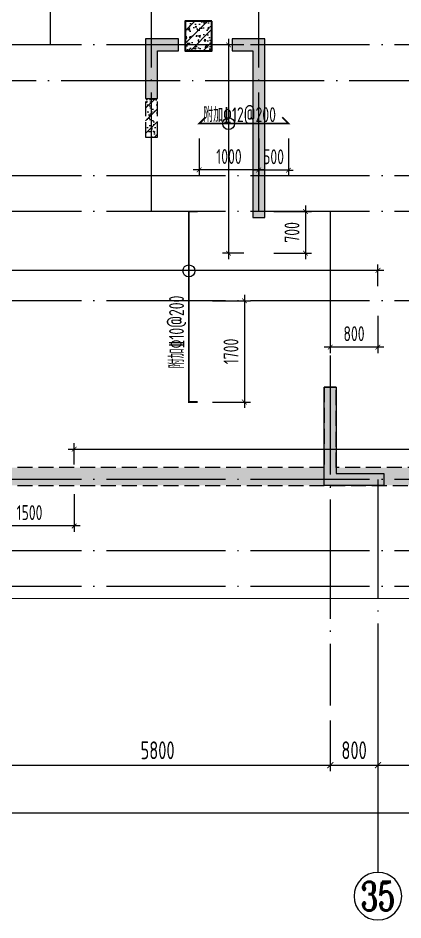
# Model space of a CAD drawing. Extents: x -812054 to 22247, y -644080 to 1003627.
# Drawn here: x -525723 to -519259, y -159371 to -144221 of the extents above; entities that cross this region are included whole.
import ezdxf
from ezdxf.enums import TextEntityAlignment as Align

# ---------------------------------------------------------------- set-up
doc = ezdxf.new("R2010")
doc.units = 0
doc.header["$LTSCALE"] = 1000
doc.linetypes.add('__DASH', pattern=[0.35, 0.25, -0.1])
doc.linetypes.add('DOTE', pattern=[2.42, 2, -0.2, 0.02, -0.2])
doc.layers.get('0').update_dxf_attribs({"linetype": 'CONTINUOUS'})
doc.layers.get('DEFPOINTS').update_dxf_attribs({"linetype": 'CONTINUOUS'})
for name, color, linetype in [('A-AXIS', 1, 'CONTINUOUS'), ('A-DOTE', 10, 'DOTE'), ('AXIS_NUM', 7, 'CONTINUOUS'), ('S-B板配筋', 6, 'CONTINUOUS'), ('S-B板配筋号', 7, 'CONTINUOUS'), ('S-J基础底板', 5, 'CONTINUOUS'), ('S-J基础底板标注', 3, 'CONTINUOUS'), ('S-Q墙填充', 252, 'CONTINUOUS'), ('S-Q墙实线', 6, 'CONTINUOUS'), ('S-Y一般标注', 3, 'CONTINUOUS'), ('S-Z柱实线', 6, 'CONTINUOUS')]:
    doc.layers.add(name, color=color, linetype=linetype)
doc.styles.add('TSSD_Axis', font='complex.shx', dxfattribs={"width": 0.7, "bigfont": 'hztxt.shx'})
doc.styles.add('TSSD_DIMENSION', font='Tssdeng.shx', dxfattribs={"width": 0.7, "bigfont": 'tssdchn.shx'})
doc.styles.add('TSSD_REIN', font='tssdeng.shx', dxfattribs={"width": 0.7, "height": 300, "bigfont": 'tssdchn.shx'})
doc.dimstyles.new('TSSD_100_100', dxfattribs={"dimtxt": 300, "dimasz": 100, "dimexe": 100, "dimexo": 250, "dimgap": 100, "dimtad": 1, "dimdec": 0, "dimzin": 0, "dimdsep": 46, "dimtxsty": 'TSSD_DIMENSION', "dimblk": 'ARCHTICK', "dimcen": 0, "dimdle": 100, "dimclrt": 7, "dimadec": 0, "dimazin": 0, "dimtfac": 1, "dimtdec": 0, "dimtix": 1, "dimtmove": 2, "dimatfit": 3, "dimldrblk": 'ARCHTICK', "dimfxl": 1, "dimtolj": 1, "dimtzin": 0, "dimarcsym": 0})
doc.dimstyles.new('TSSD_100_100$0', dxfattribs={"dimtxt": 300, "dimasz": 80, "dimexe": 100, "dimexo": 250, "dimgap": 100, "dimtad": 1, "dimdec": 0, "dimzin": 0, "dimdsep": 46, "dimtxsty": 'TSSD_DIMENSION', "dimblk": 'ARCHTICK', "dimcen": 0, "dimdle": 100, "dimclrd": 3, "dimclre": 3, "dimclrt": 7, "dimadec": 0, "dimazin": 0, "dimtfac": 1, "dimtdec": 0, "dimtix": 1, "dimtmove": 2, "dimatfit": 3, "dimldrblk": 'ARCHTICK', "dimfxl": 1, "dimtolj": 1, "dimtzin": 0, "dimarcsym": 0})
pattern_1 = [(50, (-313333.5, -81435.88), (215.17805, -18.82564), [22.5, -247.5]), (355, (-313333.5, -81435.88), (-41.6254, 225.65764), [18, -198]), (100.4514, (-313315.56, -81437.45), (173.55281, 206.83186), [19.12206, -210.34263]), (46.1842, (-313333.5, -81375.88), (320.17231, -49.6557), [33.75, -371.25]), (96.6356, (-313306.8, -81380.02), (280.3988, 292.23536), [28.6831, -315.5139]), (351.1842, (-313333.5, -81375.9), (280.3986, 292.2356), [27, -297]), (21, (-313303.5, -81390.88), (179.07212, -120.78567), [22.5, -247.5]), (326, (-313303.5, -81390.88), (72.9946, 217.54501), [18, -198]), (71.4514, (-313288.57, -81400.95), (252.06679, 96.75915), [19.12206, -210.34263]), (37.5, (-313333.496, -81435.885), (3.647957, 99.868156), [0, -195.6, 0, -201, 0, -198.75]), (7.5, (-313333.5, -81435.88), (78.92086, 118.323514), [0, -114.6, 0, -191.1, 0, -75.75]), (327.5, (-313400.396, -81435.885), (160.14673, -6.766462), [0, -75, 0, -234, 0, -310.5]), (317.5, (-313430.4, -81435.88), (174.95585, 30.031495), [0, -97.5, 0, -155.4, 0, -220.5]), (45, (-313333.5, -81435.88), (-106.06602, 106.06602), [])]

# ---------------------------------------------------------------- blocks, each defined once
blk = doc.blocks.new('_ArchTick')
at = {"color": 0, "linetype": 'ByBlock', "const_width": 0.15}
blk.add_lwpolyline([(-0.5, -0.5), (0.5, 0.5)], dxfattribs=at)
blk = doc.blocks.new('*D557')
at = {"layer": 'DEFPOINTS', "color": 0, "transparency": 16777216}
for p in [(-52363, 249851), (-46563, 249851), (-46563, 248851)]:
    blk.add_point(p, dxfattribs=at)
at = {"layer": 'S-Y一般标注', "color": 0, "lineweight": -2, "transparency": 16777216}
for p, q in [((-52363, 249601), (-52363, 248751)), ((-46563, 249601), (-46563, 248751)), ((-52463, 248851), (-46463, 248851))]:
    blk.add_line(p, q, dxfattribs=at)
at = {"layer": 'S-Y一般标注', "color": 0, "lineweight": -2, "transparency": 16777216, "xscale": 100, "yscale": 100, "zscale": 100, "rotation": 180}
blk.add_blockref('_ArchTick', (-52363, 248851), dxfattribs=at)
at = {"layer": 'S-Y一般标注', "color": 0, "lineweight": -2, "transparency": 16777216, "xscale": 100, "yscale": 100, "zscale": 100}
blk.add_blockref('_ArchTick', (-46563, 248851), dxfattribs=at)
at = {"layer": 'S-Y一般标注', "color": 7, "transparency": 16777216, "insert": (-49463, 249101), "char_height": 300, "attachment_point": 5, "style": 'TSSD_DIMENSION'}
blk.add_mtext('\\A1;5800', dxfattribs=at)
blk = doc.blocks.new('ts_axno')
at = {"color": 0, "linetype": 'ByBlock', "lineweight": -2}
blk.add_circle((0, 0), 0.5, dxfattribs=at)
at = {"color": 0, "linetype": 'ByBlock', "lineweight": -2, "style": 'TSSD_Axis', "width": 0.7}
blk.add_attdef('A', text='', height=0.6, dxfattribs=at).set_placement((0, 0), align=Align.MIDDLE_CENTER)
blk = doc.blocks.new('*D558')
at = {"layer": 'DEFPOINTS', "color": 0, "transparency": 16777216}
for p in [(-46563, 249851), (-45763, 249851), (-45763, 248851)]:
    blk.add_point(p, dxfattribs=at)
at = {"layer": 'S-Y一般标注', "color": 0, "lineweight": -2, "transparency": 16777216}
for p, q in [((-46563, 249601), (-46563, 248751)), ((-45763, 249601), (-45763, 248751)), ((-46663, 248851), (-45663, 248851))]:
    blk.add_line(p, q, dxfattribs=at)
at = {"layer": 'S-Y一般标注', "color": 0, "lineweight": -2, "transparency": 16777216, "xscale": 100, "yscale": 100, "zscale": 100, "rotation": 180}
blk.add_blockref('_ArchTick', (-46563, 248851), dxfattribs=at)
at = {"layer": 'S-Y一般标注', "color": 0, "lineweight": -2, "transparency": 16777216, "xscale": 100, "yscale": 100, "zscale": 100}
blk.add_blockref('_ArchTick', (-45763, 248851), dxfattribs=at)
at = {"layer": 'S-Y一般标注', "color": 7, "transparency": 16777216, "insert": (-46163, 249101), "char_height": 300, "attachment_point": 5, "style": 'TSSD_DIMENSION'}
blk.add_mtext('\\A1;800', dxfattribs=at)
blk = doc.blocks.new('*D559')
at = {"layer": 'DEFPOINTS', "color": 0, "transparency": 16777216}
for p in [(-45763, 249851), (-43063, 249851), (-43063, 248851)]:
    blk.add_point(p, dxfattribs=at)
at = {"layer": 'S-Y一般标注', "color": 0, "lineweight": -2, "transparency": 16777216}
for p, q in [((-45763, 249601), (-45763, 248751)), ((-43063, 249601), (-43063, 248751)), ((-45863, 248851), (-42963, 248851))]:
    blk.add_line(p, q, dxfattribs=at)
at = {"layer": 'S-Y一般标注', "color": 0, "lineweight": -2, "transparency": 16777216, "xscale": 100, "yscale": 100, "zscale": 100, "rotation": 180}
blk.add_blockref('_ArchTick', (-45763, 248851), dxfattribs=at)
at = {"layer": 'S-Y一般标注', "color": 0, "lineweight": -2, "transparency": 16777216, "xscale": 100, "yscale": 100, "zscale": 100}
blk.add_blockref('_ArchTick', (-43063, 248851), dxfattribs=at)
at = {"layer": 'S-Y一般标注', "color": 7, "transparency": 16777216, "insert": (-44413, 249101), "char_height": 300, "attachment_point": 5, "style": 'TSSD_DIMENSION'}
blk.add_mtext('\\A1;2700', dxfattribs=at)
blk = doc.blocks.new('*D560')
at = {"layer": 'DEFPOINTS', "color": 0, "transparency": 16777216}
for p in [(-93063, 249851), (-43063, 249851), (-43063, 248051)]:
    blk.add_point(p, dxfattribs=at)
at = {"layer": 'S-Y一般标注', "color": 0, "lineweight": -2, "transparency": 16777216}
for p, q in [((-93063, 249601), (-93063, 247951)), ((-43063, 249601), (-43063, 247951)), ((-93163, 248051), (-42963, 248051))]:
    blk.add_line(p, q, dxfattribs=at)
at = {"layer": 'S-Y一般标注', "color": 0, "lineweight": -2, "transparency": 16777216, "xscale": 100, "yscale": 100, "zscale": 100, "rotation": 180}
blk.add_blockref('_ArchTick', (-93063, 248051), dxfattribs=at)
at = {"layer": 'S-Y一般标注', "color": 0, "lineweight": -2, "transparency": 16777216, "xscale": 100, "yscale": 100, "zscale": 100}
blk.add_blockref('_ArchTick', (-43063, 248051), dxfattribs=at)
at = {"layer": 'S-Y一般标注', "color": 7, "transparency": 16777216, "insert": (-68063, 248301), "char_height": 300, "attachment_point": 5, "style": 'TSSD_DIMENSION'}
blk.add_mtext('\\A1;50000', dxfattribs=at)
blk = doc.blocks.new('*D618')
at = {"layer": 'DEFPOINTS', "color": 0, "ltscale": 0.5, "transparency": 16777216}
for p in [(-519680, -148458), (-526280, -148970), (-519680, -148972)]:
    blk.add_point(p, dxfattribs=at)
at = {"layer": 'S-J基础底板标注', "color": 3, "lineweight": -2, "ltscale": 0.5, "transparency": 16777216}
for p, q in [((-526380, -148456), (-519580, -148458)), ((-526280, -148720), (-526280, -148356)), ((-519680, -148722), (-519680, -148358))]:
    blk.add_line(p, q, dxfattribs=at)
at = {"layer": 'S-J基础底板标注', "color": 3, "lineweight": -2, "ltscale": 0.5, "transparency": 16777216, "xscale": 80, "yscale": 80, "zscale": 80}
for p, rotation in [((-526280, -148456), 179.9834672093061), ((-519680, -148458), 359.9834672093061)]:
    blk.add_blockref('_ArchTick', p, dxfattribs=dict(at, rotation=rotation))
blk = doc.blocks.new('*D609')
at = {"layer": 'DEFPOINTS', "color": 0, "transparency": 16777216}
for p in [(-520480, -148971), (-519680, -148972), (-520481, -149748)]:
    blk.add_point(p, dxfattribs=at)
at = {"layer": 'S-J基础底板标注', "color": 3, "lineweight": -2, "transparency": 16777216}
for p, q in [((-520480, -149221), (-520481, -149848)), ((-519680, -149222), (-519681, -149849)), ((-519581, -149749), (-520581, -149748))]:
    blk.add_line(p, q, dxfattribs=at)
at = {"layer": 'S-J基础底板标注', "color": 3, "lineweight": -2, "transparency": 16777216, "xscale": 80, "yscale": 80, "zscale": 80}
for p, rotation in [((-520481, -149748), 179.9214372516408), ((-519681, -149749), 359.9214372516408)]:
    blk.add_blockref('_ArchTick', p, dxfattribs=dict(at, rotation=rotation))
at = {"layer": 'S-J基础底板标注', "color": 7, "transparency": 16777216, "insert": (-520081, -149523), "char_height": 250, "attachment_point": 5, "rotation": 359.9214, "style": 'TSSD_DIMENSION'}
blk.add_mtext('\\A1;800', dxfattribs=at)
blk = doc.blocks.new('*D610')
at = {"layer": 'DEFPOINTS', "color": 0, "transparency": 16777216}
for p in [(-522705, -148971), (-522705, -150671), (-521922, -150671)]:
    blk.add_point(p, dxfattribs=at)
at = {"layer": 'S-J基础底板标注', "color": 3, "lineweight": -2, "transparency": 16777216}
for p, q in [((-521922, -148871), (-521922, -150771)), ((-522455, -148971), (-521822, -148971)), ((-522455, -150671), (-521822, -150671))]:
    blk.add_line(p, q, dxfattribs=at)
at = {"layer": 'S-J基础底板标注', "color": 3, "lineweight": -2, "transparency": 16777216, "xscale": 80, "yscale": 80, "zscale": 80}
for p, rotation in [((-521922, -148971), 89.99967057066212), ((-521922, -150671), 269.9996705706621)]:
    blk.add_blockref('_ArchTick', p, dxfattribs=dict(at, rotation=rotation))
at = {"layer": 'S-J基础底板标注', "color": 7, "transparency": 16777216, "insert": (-522147, -149821), "char_height": 250, "attachment_point": 5, "rotation": 89.9997, "style": 'TSSD_DIMENSION'}
blk.add_mtext('\\A1;1700', dxfattribs=at)
blk = doc.blocks.new('*D627')
at = {"layer": 'DEFPOINTS', "color": 0, "ltscale": 0.5, "transparency": 16777216}
for p in [(-521679, -144671), (-522187, -148171), (-521680, -148171)]:
    blk.add_point(p, dxfattribs=at)
at = {"layer": 'S-J基础底板标注', "color": 3, "lineweight": -2, "ltscale": 0.5, "transparency": 16777216}
for p, q in [((-521929, -144671), (-522287, -144671)), ((-522187, -144571), (-522187, -148271)), ((-521930, -148171), (-522287, -148171))]:
    blk.add_line(p, q, dxfattribs=at)
at = {"layer": 'S-J基础底板标注', "color": 3, "lineweight": -2, "ltscale": 0.5, "transparency": 16777216, "xscale": 80, "yscale": 80, "zscale": 80}
for p, rotation in [((-522187, -144671), 89.99549914057508), ((-522187, -148171), 269.9954991405751)]:
    blk.add_blockref('_ArchTick', p, dxfattribs=dict(at, rotation=rotation))
blk = doc.blocks.new('*D628')
at = {"layer": 'DEFPOINTS', "color": 0, "transparency": 16777216}
for p in [(-521680, -147471), (-521680, -148171), (-520897, -148171)]:
    blk.add_point(p, dxfattribs=at)
at = {"layer": 'S-J基础底板标注', "color": 3, "lineweight": -2, "transparency": 16777216}
for p, q in [((-520897, -147371), (-520897, -148271)), ((-521430, -147471), (-520797, -147471)), ((-521430, -148171), (-520797, -148171))]:
    blk.add_line(p, q, dxfattribs=at)
at = {"layer": 'S-J基础底板标注', "color": 3, "lineweight": -2, "transparency": 16777216, "xscale": 80, "yscale": 80, "zscale": 80}
for p, rotation in [((-520897, -147471), 89.99449326666492), ((-520897, -148171), 269.9944932666649)]:
    blk.add_blockref('_ArchTick', p, dxfattribs=dict(at, rotation=rotation))
at = {"layer": 'S-J基础底板标注', "color": 7, "transparency": 16777216, "insert": (-521122, -147821), "char_height": 250, "attachment_point": 5, "rotation": 89.9945, "style": 'TSSD_DIMENSION'}
blk.add_mtext('\\A1;700', dxfattribs=at)
blk = doc.blocks.new('*D629')
at = {"layer": 'DEFPOINTS', "color": 0, "transparency": 16777216}
for p in [(-522680, -145994), (-521680, -145995), (-522681, -146771)]:
    blk.add_point(p, dxfattribs=at)
at = {"layer": 'S-J基础底板标注', "color": 3, "lineweight": -2, "transparency": 16777216}
for p, q in [((-522680, -146244), (-522681, -146871)), ((-521680, -146245), (-521681, -146872)), ((-521581, -146772), (-522781, -146771))]:
    blk.add_line(p, q, dxfattribs=at)
at = {"layer": 'S-J基础底板标注', "color": 3, "lineweight": -2, "transparency": 16777216, "xscale": 80, "yscale": 80, "zscale": 80}
for p, rotation in [((-522681, -146771), 179.9131869796613), ((-521681, -146772), 359.9131869796613)]:
    blk.add_blockref('_ArchTick', p, dxfattribs=dict(at, rotation=rotation))
at = {"layer": 'S-J基础底板标注', "color": 7, "transparency": 16777216, "insert": (-522181, -146547), "char_height": 250, "attachment_point": 5, "rotation": 359.9132, "style": 'TSSD_DIMENSION'}
blk.add_mtext('\\A1;1000', dxfattribs=at)
blk = doc.blocks.new('*D630')
at = {"layer": 'DEFPOINTS', "color": 0, "transparency": 16777216}
for p in [(-521680, -145995), (-521180, -145997), (-521683, -146775)]:
    blk.add_point(p, dxfattribs=at)
at = {"layer": 'S-J基础底板标注', "color": 3, "lineweight": -2, "transparency": 16777216}
for p, q in [((-521681, -146245), (-521683, -146875)), ((-521181, -146247), (-521183, -146877)), ((-521683, -146775), (-521763, -146775)), ((-521183, -146777), (-521683, -146775)), ((-521183, -146777), (-521103, -146777))]:
    blk.add_line(p, q, dxfattribs=at)
at = {"layer": 'S-J基础底板标注', "color": 3, "lineweight": -2, "transparency": 16777216, "xscale": 80, "yscale": 80, "zscale": 80}
for p, rotation in [((-521683, -146775), 359.7936362892961), ((-521183, -146777), 179.793636289296)]:
    blk.add_blockref('_ArchTick', p, dxfattribs=dict(at, rotation=rotation))
at = {"layer": 'S-J基础底板标注', "color": 7, "transparency": 16777216, "insert": (-521432, -146551), "char_height": 250, "attachment_point": 5, "rotation": 359.7936, "style": 'TSSD_DIMENSION'}
blk.add_mtext('\\A1;500', dxfattribs=at)
blk = doc.blocks.new('*D640')
at = {"layer": 'DEFPOINTS', "color": 0, "ltscale": 0.5, "transparency": 16777216}
for p in [(-515930, -151463), (-524780, -151971), (-515930, -151971)]:
    blk.add_point(p, dxfattribs=at)
at = {"layer": 'S-J基础底板标注', "color": 3, "lineweight": -2, "ltscale": 0.5, "transparency": 16777216}
for p, q in [((-524880, -151463), (-515830, -151463)), ((-524780, -151721), (-524780, -151363)), ((-515930, -151721), (-515930, -151363))]:
    blk.add_line(p, q, dxfattribs=at)
at = {"layer": 'S-J基础底板标注', "color": 3, "lineweight": -2, "ltscale": 0.5, "transparency": 16777216, "xscale": 80, "yscale": 80, "zscale": 80}
for p, rotation in [((-524780, -151463), 179.9997533184655), ((-515930, -151463), 359.9997533184654)]:
    blk.add_blockref('_ArchTick', p, dxfattribs=dict(at, rotation=rotation))
blk = doc.blocks.new('*D641')
at = {"layer": 'DEFPOINTS', "color": 0, "transparency": 16777216}
for p in [(-526280, -151971), (-524780, -151971), (-526280, -152753)]:
    blk.add_point(p, dxfattribs=at)
at = {"layer": 'S-J基础底板标注', "color": 3, "lineweight": -2, "transparency": 16777216}
for p, q in [((-526280, -152221), (-526280, -152853)), ((-524780, -152221), (-524780, -152853)), ((-524680, -152753), (-526380, -152753))]:
    blk.add_line(p, q, dxfattribs=at)
at = {"layer": 'S-J基础底板标注', "color": 3, "lineweight": -2, "transparency": 16777216, "xscale": 80, "yscale": 80, "zscale": 80}
for p, rotation in [((-526280, -152753), 180.0014557539977), ((-524780, -152753), 0.001455753997667841)]:
    blk.add_blockref('_ArchTick', p, dxfattribs=dict(at, rotation=rotation))
at = {"layer": 'S-J基础底板标注', "color": 7, "transparency": 16777216, "insert": (-525530, -152528), "char_height": 250, "attachment_point": 5, "rotation": 0.0015, "style": 'TSSD_DIMENSION'}
blk.add_mtext('\\A1;1500', dxfattribs=at)
blk = doc.blocks.new('20210826.15192166')
at = {"layer": 'A-AXIS'}
blk.add_line((138017.3, -205144.4), (138017.3, -207944.4), dxfattribs=at)
at = {"layer": 'A-DOTE'}
for p, q in [((132517.3, -194044.4), (132517.3, -185644.4)), ((134217.3, -196844.4), (134217.3, -185644.4)), ((136017.3, -196844.4), (136017.3, -185644.4)), ((142717.3, -194044.4), (86717.3, -194044.4)), ((86717.3, -194644.1), (142717.3, -194644.1)), ((142717.3, -196244.4), (86717.3, -196244.4)), ((142717.3, -196844.4), (86717.3, -196844.4)), ((137217.3, -196844.4), (137217.3, -205144.4)), ((142717.3, -198344.4), (86717.3, -198344.4)), ((142717.3, -201344.4), (86717.3, -201344.4)), ((138017.3, -201344.4), (138017.3, -205144.4)), ((142717.3, -202544.4), (86717.3, -202544.4)), ((142717.3, -203144.4), (86717.3, -203144.4))]:
    blk.add_line(p, q, dxfattribs=at)
at = {"layer": 'A-AXIS'}
ref = blk.add_blockref('ts_axno', (138017.3, -208344.4), dxfattribs=dict(at, xscale=-800, yscale=800, zscale=800, rotation=180))
ref.add_attrib('22', '35', dxfattribs={"layer": 'AXIS_NUM', "height": 480, "style": 'TSSD_Axis', "width": 0.7}).set_placement((138017.3, -208344.4), align=Align.MIDDLE_CENTER)
at = {"layer": 'S-Y一般标注'}
for base, p1, p2, picture, middle in [((140717.3, -206944.4), (90717.3, -205144.4), (140717.3, -205144.4), '*D560', (115717.3, -206694.4)), ((137217.3, -206144.4), (131417.3, -205144.4), (137217.3, -205144.4), '*D557', (134317.3, -205894.4)), ((138017.3, -206144.4), (137217.3, -205144.4), (138017.3, -205144.4), '*D558', (137617.3, -205894.4)), ((140717.3, -206144.4), (138017.3, -205144.4), (140717.3, -205144.4), '*D559', (139367.3, -205894.4))]:
    dim = blk.add_linear_dim(base=base, p1=p1, p2=p2, dimstyle='TSSD_100_100', dxfattribs=at)
    dim.commit()
    dim.dimension.update_dxf_attribs({"geometry": picture, "text_midpoint": middle, "insert": (183780.4, -454995.1)})

msp = doc.modelspace()

# ---------------------------------------------------------------- hatches: boundary and pattern name
at = {"layer": 'S-Q墙填充'}
h = msp.add_hatch(dxfattribs=at)
h.set_pattern_fill('ARMORED', color=252, scale=30, style=0)
h.set_pattern_definition(pattern_1)
h.paths.add_polyline_path([(-522465.92, -144270.82), (-522915.92, -144270.82), (-522915.92, -144770.82), (-522465.92, -144770.82)])
h = msp.add_hatch(dxfattribs=at)
h.set_pattern_fill('ARMORED', color=252, scale=30, style=0)
h.set_pattern_definition(pattern_1)
h.paths.add_polyline_path([(-557579.7, -151620.97), (-557879.7, -151620.85), (-557879.7, -151770.94), (-566779.7, -151770.96), (-566779.7, -148870.82), (-568665.87, -148870.82), (-568665.87, -144870.82), (-568965.87, -144870.82), (-568965.87, -149170.82), (-567079.71, -149170.82), (-567079.74, -152070.82), (-557879.66, -152071.18), (-557879.7, -153270.83), (-551079.72, -153270.55), (-551079.73, -152070.94), (-532879.66, -152071.54), (-532879.66, -153270.83), (-526079.72, -153270.83), (-526079.72, -152070.82), (-516879.72, -152070.83), (-516879.72, -144570.82), (-517479.71, -144570.82), (-517479.71, -144770.82), (-517179.71, -144770.82), (-517179.72, -151770.82), (-526079.72, -151770.82), (-526079.72, -151620.83), (-526379.72, -151620.83), (-526379.75, -152970.83), (-532579.7, -152970.83), (-532579.7, -151620.83), (-532879.7, -151620.85), (-532879.68, -151770.82), (-551079.75, -151768.27), (-551079.72, -151620.86), (-551379.72, -151620.81), (-551379.72, -152970.83), (-557579.69, -152970.83)])
h = msp.add_hatch(color=252, dxfattribs=at)
h.dxf.hatch_style = 1
h.paths.add_polyline_path([(-523579.77, -144570.82), (-523579.77, -145570.82), (-523379.77, -145570.82), (-523379.77, -144770.82), (-523029.85, -144770.82), (-523029.85, -144570.82)])
h = msp.add_hatch(color=252, dxfattribs=at)
h.dxf.hatch_style = 1
h.paths.add_polyline_path([(-521579.75, -144570.82), (-522129.75, -144570.82), (-522129.75, -144770.82), (-521779.75, -144770.82), (-521779.75, -147570.82), (-521579.75, -147570.82)])
h = msp.add_hatch(dxfattribs=at)
h.set_pattern_fill('ARMORED', color=252, scale=30, style=0)
h.set_pattern_definition(pattern_1)
h.paths.add_polyline_path([(-523379.77, -145570.82), (-523579.77, -145570.82), (-523579.77, -146220.82), (-523379.77, -146220.82)])
h = msp.add_hatch(dxfattribs=at)
h.set_pattern_fill('ARMORED', color=252, scale=30, style=0)
h.set_pattern_definition(pattern_1)
h.paths.add_polyline_path([(-523379.77, -145570.82), (-523579.77, -145570.82), (-523579.77, -146220.82), (-523379.77, -146220.82)])
h = msp.add_hatch(color=252, dxfattribs=at)
h.dxf.hatch_style = 1
h.paths.add_polyline_path([(-520579.79, -150420.82), (-520379.79, -150420.82), (-520379.79, -151870.82), (-519679.78, -151870.82), (-519579.79, -151870.82), (-519579.79, -152070.82), (-519679.78, -152070.82), (-520579.79, -152070.82)])

# ---------------------------------------------------------------- linework, layer by layer
at = {"layer": 'S-B板配筋', "const_width": 30}
for points in [[(-522573.54, -145887.91), (-522679.61, -145993.97), (-521179.98, -145993.97), (-521286.05, -145887.91)], [(-522704.77, -147470.82), (-522854.77, -147470.82), (-522854.77, -150671.23), (-522704.77, -150671.23)]]:
    msp.add_lwpolyline(points, dxfattribs=at)
at = {"layer": 'S-J基础底板', "const_width": 20}
msp.add_lwpolyline([(-568979.74, -153970.83), (-515929.76, -153970.83), (-515929.75, -143370.82), (-521479.92, -143370.82), (-521479.92, -141670.82), (-537879.92, -141670.82), (-537879.92, -143470.82), (-546379.21, -143470.82), (-546379.21, -141670.82), (-559979.75, -141670.82), (-559979.75, -142670.82), (-570879.92, -142670.82), (-570879.92, -150970.82), (-568979.74, -150970.82)], close=True, dxfattribs=at)
at = {"layer": 'S-J基础底板标注', "color": 2, "ltscale": 0.5}
for centre in [(-522187.43, -145994.01), (-522854.55, -148467.71)]:
    msp.add_circle(centre, 100, dxfattribs=at)
at = {"layer": 'S-Q墙实线', "linetype": '__DASH'}
for points in [[(-523379.77, -146220.82), (-523379.77, -144770.82), (-523029.85, -144770.82), (-523029.85, -144570.82), (-523579.77, -144570.82), (-523579.77, -146220.82)], [(-521579.75, -147570.82), (-521579.75, -144570.82), (-522129.75, -144570.82), (-522129.75, -144770.82), (-521779.75, -144770.82), (-521779.75, -147570.82)]]:
    msp.add_lwpolyline(points, close=True, dxfattribs=at)
at = {"layer": 'S-Q墙实线'}
for points in [[(-523579.77, -144570.82), (-523579.77, -145570.82), (-523379.77, -145570.82), (-523379.77, -144770.82), (-523029.85, -144770.82), (-523029.85, -144570.82)], [(-521579.75, -144570.82), (-522129.75, -144570.82), (-522129.75, -144770.82), (-521779.75, -144770.82), (-521779.75, -147570.82), (-521579.75, -147570.82)]]:
    msp.add_lwpolyline(points, close=True, dxfattribs=at)
at = {"layer": 'S-Q墙实线', "linetype": '__DASH'}
for points in [[(-568965.92, -149170.82), (-567079.75, -149170.82), (-567079.74, -152070.82), (-557879.7, -152070.94), (-557879.75, -153270.83), (-551079.76, -153270.83), (-551079.81, -152070.94), (-532879.71, -152070.82), (-532879.75, -153270.83), (-526079.77, -153270.83), (-526079.77, -152070.82), (-516879.77, -152070.82), (-516879.75, -144770.82)], [(-520579.77, -151770.82), (-526079.77, -151770.82), (-526079.77, -151620.83), (-526379.77, -151620.83), (-526379.77, -152970.83), (-532579.74, -152970.83), (-532579.74, -151620.82)]]:
    msp.add_lwpolyline(points, dxfattribs=at)
at = {"layer": 'S-Q墙实线'}
msp.add_lwpolyline([(-519679.78, -151870.82), (-519579.79, -151870.82), (-519579.79, -152070.82), (-519679.78, -152070.82), (-520579.79, -152070.82), (-520579.79, -150420.82), (-520379.79, -150420.82), (-520379.79, -151870.82), (-519679.78, -151870.82)], dxfattribs=at)
at = {"layer": 'S-Q墙实线', "linetype": '__DASH'}
msp.add_lwpolyline([(-517179.77, -151770.82), (-520379.77, -151770.82), (-520379.77, -150420.82), (-520579.77, -150420.82), (-520579.77, -151770.82, 919221.7062083)], format="xyb", dxfattribs=at)
at = {"layer": 'S-Z柱实线', "lineweight": 35}
msp.add_lwpolyline([(-522465.92, -144270.82), (-522915.92, -144270.82), (-522915.92, -144770.82), (-522465.92, -144770.82)], close=True, dxfattribs=at)

# ---------------------------------------------------------------- block references
at = {"layer": 'A-DOTE'}
msp.add_blockref('20210826.15192166', (-657697.05, 49373.57), dxfattribs=at)

# ---------------------------------------------------------------- texts
at = {"layer": 'S-B板配筋号', "color": 1, "style": 'TSSD_REIN', "width": 0.7}
msp.add_text('附加%%13212@200', height=250, dxfattribs=at).set_placement((-522612.77, -145968.98))
msp.add_text('附加%%13210@200', height=250, rotation=90, dxfattribs=at).set_placement((-522936.68, -150104.89))

# ---------------------------------------------------------------- dimensions: what is measured, and where the dimension line sits
at = {"layer": 'S-J基础底板标注', "color": 2, "ltscale": 0.5}
for p1, p2, distance, picture, middle in [((-521679.47, -144670.82), (-521679.75, -148171.23), -507.65, '*D627', (-522187.26, -146420.98)), ((-526279.77, -148970.01), (-519679.89, -148971.92), 513.52, '*D618', (-522979.68, -148457.44)), ((-524780.11, -151970.78), (-515929.76, -151970.82), 508.22, '*D640', (-520354.93, -151462.58))]:
    dim = msp.add_aligned_dim(p1=p1, p2=p2, distance=distance, text=' ', dimstyle='TSSD_100_100$0', dxfattribs=at)
    dim.commit()
    dim.dimension.update_dxf_attribs({"geometry": picture, "text_midpoint": middle})
at = {"layer": 'S-J基础底板标注'}
for p1, p2, distance, picture, middle in [((-521679.76, -145995.49), (-522679.61, -145993.97), 776.85, '*D629', (-522180.52, -146546.58)), ((-521179.98, -145997.29), (-521679.76, -145995.49), 779.77, '*D630', (-521431.87, -146551.16)), ((-521679.75, -147470.82), (-521679.82, -148171.23), 782.97, '*D628', (-521121.82, -147821.08)), ((-522704.83, -148970.82), (-522704.84, -150671.23), 782.97, '*D610', (-522146.86, -149821.03)), ((-519679.89, -148971.92), (-520479.76, -148970.82), 776.85, '*D609', (-520080.58, -149523.21)), ((-524780.11, -151970.78), (-526279.83, -151970.82), 782.23, '*D641', (-525529.96, -152528.03))]:
    dim = msp.add_aligned_dim(p1=p1, p2=p2, distance=distance, dimstyle='TSSD_100_100$0', override={"dimtxt": 250}, dxfattribs=at)
    dim.commit()
    dim.dimension.update_dxf_attribs({"geometry": picture, "text_midpoint": middle})

doc.saveas('drawing.dxf')
